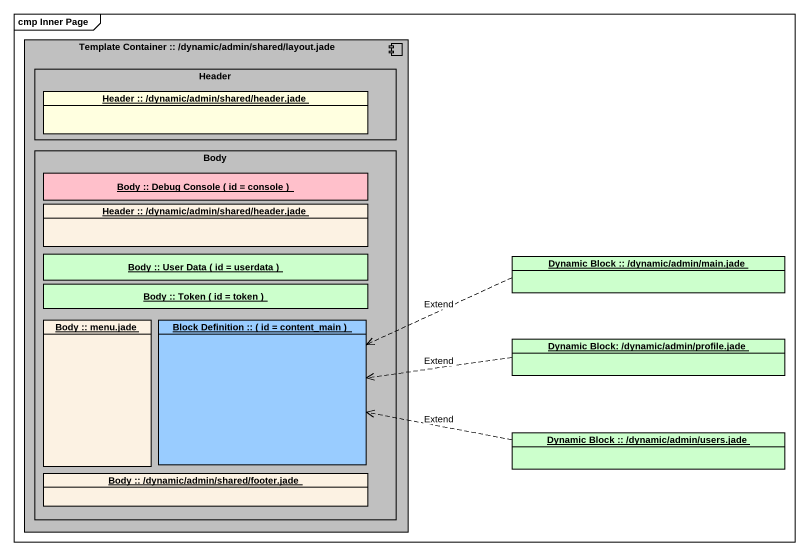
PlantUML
@startuml
mainframe cmp Inner Page
hide circle
hide empty members
component "Template Container :: /dynamic/admin/shared/layout.jade" as Template_Container_dynamic #C0C0C0 {
  rectangle "Header" as Header_ {
    object "Header :: /dynamic/admin/shared/header.jade" as Header_dynamic_admin_shared #FFFFE0
  }
  rectangle Body {
    object "Body :: Debug Console ( id = console )" as Body_Debug_Console_id #FFC0CB
    object "Header :: /dynamic/admin/shared/header.jade" as Header_dynamic_admin_shared_2
    object "Body :: User Data ( id = userdata )" as Body_User_Data_id_userdata #CCFFCC
    object "Body :: Token ( id = token )" as Body_Token_id_token #CCFFCC
    object "Body :: menu.jade" as Body_menu_jade
    object "Block Definition :: ( id = content_main )" as Block_Definition_id_content #99CCFF
    object "Body :: /dynamic/admin/shared/footer.jade" as Body_dynamic_admin_shared
  }
}
object "Dynamic Block :: /dynamic/admin/main.jade" as Dynamic_Block_dynamic_admin #CCFFCC
object "Dynamic Block: /dynamic/admin/profile.jade" as Dynamic_Block_dynamic_admin_2 #CCFFCC
object "Dynamic Block :: /dynamic/admin/users.jade" as Dynamic_Block_dynamic_admin_3 #CCFFCC
Dynamic_Block_dynamic_admin .left.> Block_Definition_id_content : Extend
Dynamic_Block_dynamic_admin_2 .left.> Block_Definition_id_content : Extend
Dynamic_Block_dynamic_admin_3 .left.> Block_Definition_id_content : Extend
@enduml
